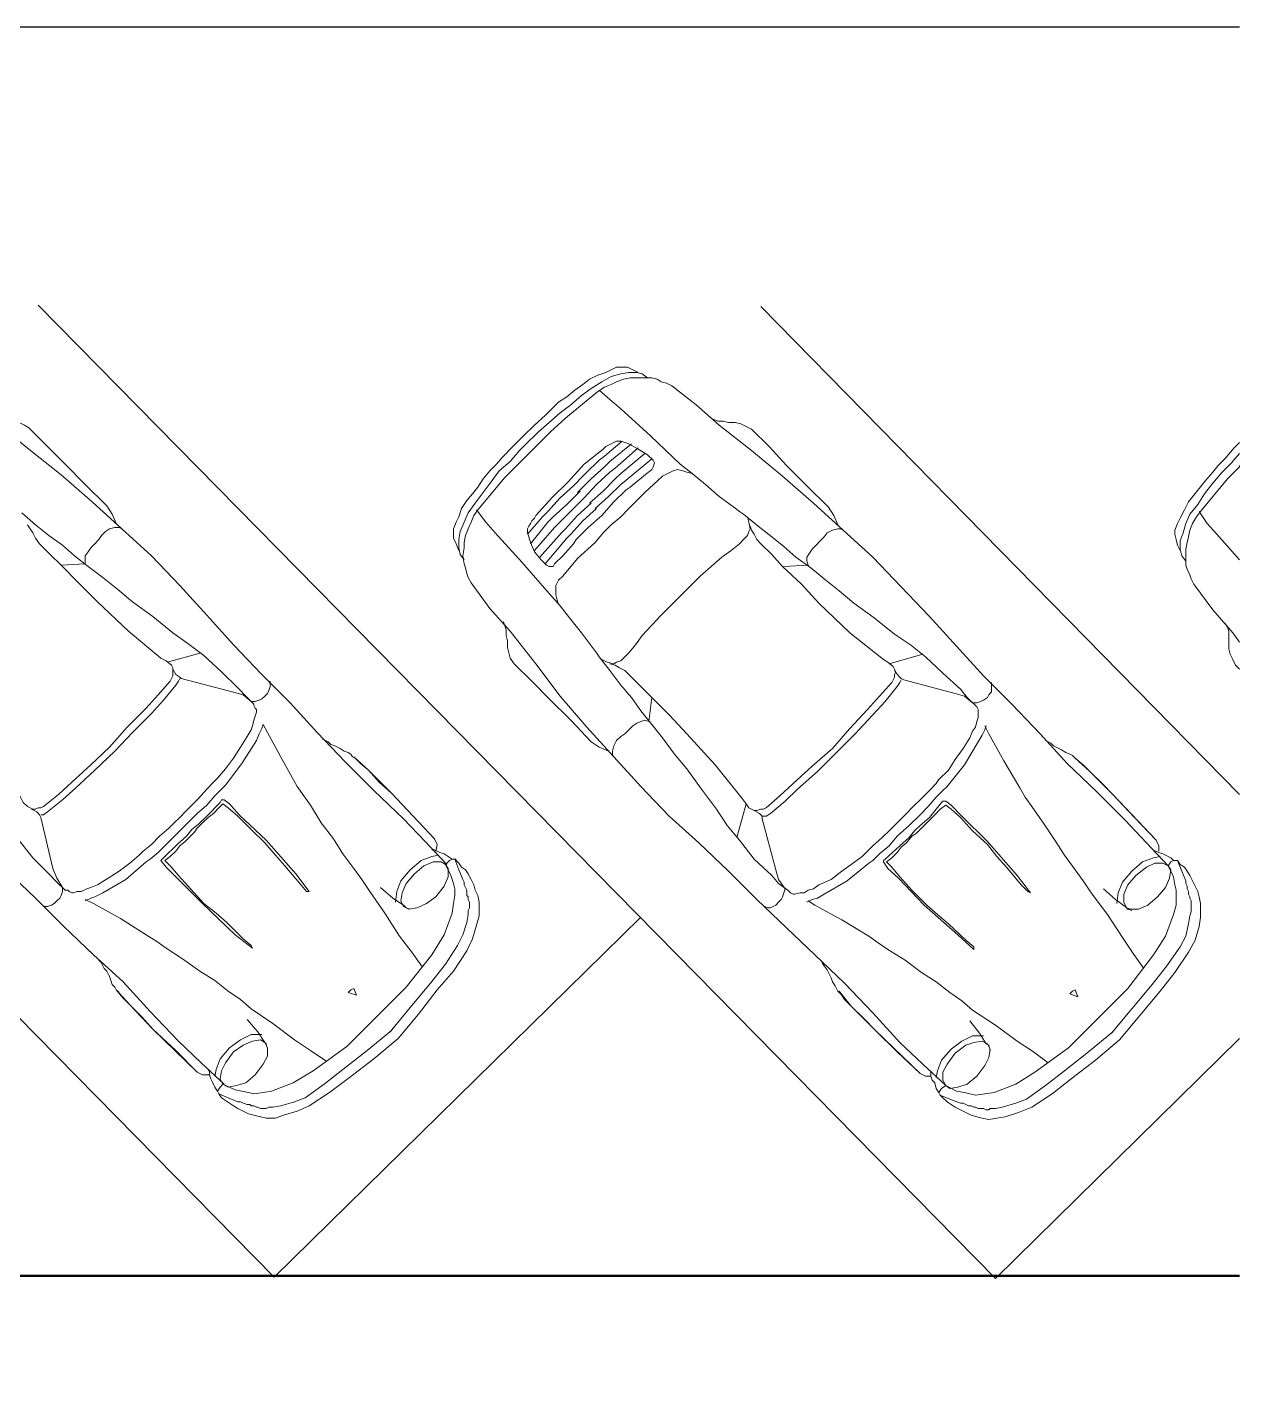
# Model space of a CAD drawing. Header units: metres. Extents: x -24.2 to 51.5, y -28.6 to 30.1.
# Drawn here: x 5.67 to 11.1, y 23.97 to 30.09 of the extents above; entities that cross this region are included whole.
import ezdxf

# ---------------------------------------------------------------- set-up
doc = ezdxf.new("R2010")
doc.units = ezdxf.units.M
for name, color, linetype in [('GF-BLACK', 250, 'Continuous'), ('GF-DARKGRAY', 8, 'Continuous'), ('GF-GRAY', 8, 'Continuous')]:
    doc.layers.add(name, color=color, linetype=linetype)

msp = doc.modelspace()

# ---------------------------------------------------------------- linework, layer by layer
at = {"layer": 'GF-BLACK', "lineweight": 50, "true_color": 0x000000}
msp.add_line((11.0973, 24.4998), (-12.5818, 24.4998), dxfattribs=at)
at = {"layer": 'GF-BLACK', "lineweight": 25, "true_color": 0x000000}
msp.add_lwpolyline([(11.0973, 30.0877), (-24.2464, 30.0877), (-24.2464, -28.567)], dxfattribs=at)
at = {"layer": 'GF-DARKGRAY', "lineweight": 25, "true_color": 0x767676}
for p, q in [((2.4922, 28.8506), (6.7767, 24.4938)), ((5.7206, 28.8446), (10.0051, 24.4877)), ((8.9551, 28.8386), (11.0973, 26.6541)), ((6.7767, 24.4938), (8.418, 26.105)), ((10.0051, 24.4877), (11.0973, 25.5619))]:
    msp.add_line(p, q, dxfattribs=at)
at = {"layer": 'GF-GRAY', "lineweight": 13, "true_color": 0x808080}
for p, q in [((6.3, 27.2455), (6.4508, 27.2877)), ((9.5284, 27.2394), (9.6792, 27.2817)), ((6.7284, 26.9679), (6.7465, 26.9317)), ((9.9568, 26.9619), (9.9749, 26.9257)), ((8.8465, 26.461), (8.8887, 26.6119)), ((5.8293, 26.2196), (5.8293, 26.2377)), ((5.9681, 26.1653), (5.9318, 26.1834)), ((9.0577, 26.2136), (9.0637, 26.2317)), ((9.1965, 26.1593), (9.1663, 26.1774))]:
    msp.add_line(p, q, dxfattribs=at)
for points in [[(8.406, 28.5429), (8.3818, 28.555), (8.3577, 28.567), (8.3336, 28.567), (8.3094, 28.567), (8.2853, 28.555), (8.2611, 28.5429), (8.2249, 28.5308), (8.1887, 28.5127), (8.1586, 28.4886), (8.1224, 28.4644), (8.0861, 28.4343), (8.0499, 28.4101), (8.0198, 28.38), (7.9896, 28.3498), (7.9413, 28.3075), (7.893, 28.2593)], [(9.7818, 25.3507), (9.6792, 25.4472), (9.5767, 25.5438), (9.456, 25.6765), (9.3292, 25.8093), (9.1965, 25.936), (9.0698, 26.0567), (8.937, 26.1834), (8.8103, 26.3101), (8.6775, 26.4369), (8.5448, 26.5576), (8.418, 26.6903), (8.2974, 26.8231), (8.1767, 26.9558), (8.056, 27.0946), (7.9474, 27.2394), (7.8327, 27.3843), (7.7422, 27.4869), (7.6577, 27.6015), (7.6456, 27.6256), (7.6396, 27.6438), (7.6336, 27.6679), (7.6275, 27.686), (7.6215, 27.7222), (7.6275, 27.7584), (7.6275, 27.7825), (7.6336, 27.8127), (7.6456, 27.8429), (7.6577, 27.8731), (7.6698, 27.9032), (7.6879, 27.9274), (7.8086, 28.0722), (7.8629, 28.1265), (8.0137, 28.2774), (8.0801, 28.3377), (8.2249, 28.4584), (8.2551, 28.4765), (8.2853, 28.4886), (8.3094, 28.5006), (8.3396, 28.5127), (8.3698, 28.5187), (8.3999, 28.5187), (8.4361, 28.5187), (8.4663, 28.5187), (8.4905, 28.5127), (8.5086, 28.5006), (8.5327, 28.4946), (8.5568, 28.4825), (8.6655, 28.3981), (8.768, 28.3075), (8.9129, 28.1929), (9.0517, 28.0782), (9.1904, 27.9575), (9.3232, 27.8369), (9.456, 27.7162), (9.5827, 27.5834), (9.7094, 27.4506), (9.8301, 27.3179), (9.9508, 27.1851), (10.0775, 27.0584), (10.2042, 26.9257), (10.3249, 26.7929), (10.4577, 26.6662), (10.5844, 26.5394), (10.681, 26.4369), (10.7775, 26.3343)], [(8.4482, 28.5187), (8.4241, 28.5368), (8.3999, 28.5429), (8.3637, 28.5429), (8.3275, 28.5368), (8.2853, 28.5248), (8.243, 28.5006), (8.1948, 28.4705), (8.1525, 28.4403), (8.1042, 28.3981), (8.056, 28.3619), (8.0077, 28.3196), (7.9594, 28.2774), (7.9413, 28.2593), (7.9172, 28.2351)], [(8.231, 28.4644), (8.2792, 28.4222), (8.3275, 28.38), (8.4603, 28.2593), (8.593, 28.1325), (8.6473, 28.0903), (8.7077, 28.042), (8.768, 27.9877), (8.8344, 27.9394), (8.8586, 27.9213), (8.8767, 27.9093), (8.943, 27.855), (9.0034, 27.8067), (9.0577, 27.7644), (9.112, 27.7162), (9.1784, 27.6679), (9.2387, 27.6196), (9.3051, 27.5653), (9.3715, 27.511), (9.462, 27.4446), (9.5525, 27.3722), (9.6249, 27.3239), (9.6913, 27.2696), (9.7698, 27.1972), (9.8482, 27.1248), (9.8784, 27.0886), (9.9146, 27.0524)], [(6.0706, 27.867), (6.0525, 27.9093), (6.0284, 27.9455), (5.9318, 28.042), (5.8413, 28.1325), (5.7569, 28.217), (5.6784, 28.2955), (5.6603, 28.3075), (5.6362, 28.3196), (5.606, 28.3256), (5.5819, 28.3256), (5.5577, 28.3317), (5.5336, 28.3317), (5.5155, 28.3377), (5.4974, 28.3437)], [(9.2991, 27.861), (9.281, 27.9032), (9.2568, 27.9394), (9.1603, 28.036), (9.0698, 28.1265), (8.9913, 28.211), (8.9129, 28.2894), (8.8887, 28.3015), (8.8646, 28.3136), (8.8404, 28.3196), (8.8103, 28.3196), (8.7861, 28.3256), (8.762, 28.3256), (8.7439, 28.3317), (8.7318, 28.3377)], [(5.5396, 28.3136), (5.6784, 28.1989), (5.8232, 28.0843), (5.962, 27.9636), (6.0948, 27.8429), (6.2275, 27.7222), (6.3543, 27.5894), (6.475, 27.4567), (6.5956, 27.3239), (6.7224, 27.1912), (6.8491, 27.0644), (6.9698, 26.9317), (7.0965, 26.7989), (7.2232, 26.6722), (7.356, 26.5455), (7.4525, 26.4429), (7.5491, 26.3403)], [(7.6034, 27.7463), (7.5913, 27.7765), (7.5793, 27.8006), (7.5793, 27.8248), (7.5793, 27.8429), (7.5913, 27.8731), (7.6034, 27.8972), (7.6155, 27.9334), (7.6396, 27.9696), (7.6637, 27.9998), (7.6879, 28.03), (7.712, 28.0662), (7.7422, 28.1024), (7.7724, 28.1325), (7.7965, 28.1627), (7.8448, 28.211), (7.893, 28.2593)], [(7.6275, 27.7041), (7.6094, 27.7282), (7.6034, 27.7584), (7.6034, 27.7946), (7.6094, 27.8308), (7.6275, 27.8731), (7.6456, 27.9153), (7.6758, 27.9575), (7.712, 28.0058), (7.7482, 28.0541), (7.7844, 28.1024), (7.8327, 28.1446), (7.8749, 28.1929), (7.893, 28.211), (7.9172, 28.2351)], [(8.243, 27.9032), (8.2974, 27.9636), (8.3517, 28.0179), (8.3698, 28.03), (8.4301, 28.0782), (8.4663, 28.1084), (8.4723, 28.1205), (8.4784, 28.1386), (8.4723, 28.1506), (8.4482, 28.1748), (8.406, 28.1989), (8.3637, 28.2231), (8.3456, 28.2291), (8.3275, 28.2351), (8.3094, 28.2351), (8.2974, 28.2291), (8.2853, 28.2231), (8.2732, 28.217), (8.2611, 28.211), (8.2491, 28.1989), (8.1646, 28.1325), (8.0922, 28.0541)], [(8.1103, 28.03), (8.1706, 28.0903), (8.231, 28.1506), (8.2551, 28.1687), (8.3336, 28.2351)], [(8.1344, 28.0058), (8.1948, 28.0662), (8.2551, 28.1205), (8.2792, 28.1446), (8.3758, 28.2231)], [(8.1646, 27.9817), (8.2189, 28.042), (8.2792, 28.0963), (8.3034, 28.1144), (8.406, 28.205)], [(10.8318, 27.7463), (10.8197, 27.7705), (10.8137, 27.7946), (10.8077, 27.8188), (10.8077, 27.8369), (10.8197, 27.867), (10.8318, 27.8912), (10.8499, 27.9274), (10.868, 27.9636), (10.8922, 27.9937), (10.9163, 28.0239), (10.9465, 28.0601), (10.9766, 28.0963), (11.0008, 28.1265), (11.0309, 28.1567), (11.0732, 28.205), (11.0973, 28.2291)], [(8.1887, 27.9575), (8.2491, 28.0119), (8.3034, 28.0662), (8.3275, 28.0903), (8.4361, 28.1808)], [(8.2129, 27.9334), (8.2732, 27.9877), (8.3275, 28.042), (8.3517, 28.0601), (8.4663, 28.1567)], [(10.856, 27.6981), (10.8378, 27.7222), (10.8318, 27.7524), (10.8318, 27.7886), (10.8439, 27.8248), (10.856, 27.867), (10.8741, 27.9093), (10.9103, 27.9515), (10.9404, 27.9998), (10.9766, 28.0481), (11.0189, 28.0963), (11.0611, 28.1386), (11.0973, 28.1808)], [(8.6473, 28.0903), (8.6232, 28.0963), (8.6051, 28.1024), (8.581, 28.1084), (8.5629, 28.1024), (8.5387, 28.0903), (8.5146, 28.0782), (8.4361, 28.0058), (8.3637, 27.9334), (8.3275, 27.8972), (8.2853, 27.861)], [(11.0973, 27.336), (11.0672, 27.3782), (10.9766, 27.4808), (10.8922, 27.5955), (10.8801, 27.6196), (10.8741, 27.6377), (10.862, 27.6619), (10.856, 27.68), (10.856, 27.7162), (10.856, 27.7524), (10.862, 27.7825), (10.868, 27.8067), (10.8741, 27.8369), (10.8861, 27.867), (10.9042, 27.8972), (10.9223, 27.9213), (11.043, 28.0662), (11.0973, 28.1205), (11.0973, 28.1265)], [(7.9956, 27.68), (7.9715, 27.7041), (7.9413, 27.7403), (7.9232, 27.7825), (7.9172, 27.8067), (7.9111, 27.8248), (7.9111, 27.8429), (7.9172, 27.855), (7.9232, 27.867), (7.9292, 27.8791), (7.9413, 27.8912), (7.9474, 27.9032), (8.0198, 27.9817), (8.0922, 28.0541)], [(8.1163, 28.036), (8.056, 27.9817), (8.0017, 27.9213), (7.9775, 27.8972), (7.9111, 27.8188)], [(8.1465, 28.0119), (8.0861, 27.9515), (8.0258, 27.8972), (8.0017, 27.8731), (7.9232, 27.7765)], [(8.1706, 27.9877), (8.1103, 27.9274), (8.0499, 27.867), (8.0318, 27.8489), (7.9413, 27.7463)], [(8.1948, 27.9575), (8.1344, 27.9032), (8.0801, 27.8429), (8.062, 27.8248), (7.9655, 27.7162)], [(5.6482, 27.9153), (5.7086, 27.861), (5.7689, 27.8127), (5.8293, 27.7705), (5.8836, 27.7222), (5.9439, 27.6739), (6.0103, 27.6256), (6.0767, 27.5713), (6.1431, 27.517), (6.2336, 27.4506), (6.3241, 27.3782), (6.3905, 27.33), (6.4629, 27.2757), (6.5413, 27.2032), (6.6137, 27.1308), (6.6499, 27.0946), (6.6862, 27.0584)], [(7.6818, 27.9274), (7.7241, 27.8731), (7.7663, 27.8248), (7.887, 27.692), (8.0077, 27.5532), (8.056, 27.4989), (8.0982, 27.4446), (8.1525, 27.3782), (8.2008, 27.3119), (8.2189, 27.2877), (8.231, 27.2696), (8.2792, 27.2093), (8.3275, 27.1429), (8.3758, 27.0886), (8.418, 27.0282), (8.4663, 26.9679), (8.5146, 26.9076), (8.5689, 26.8351), (8.6232, 26.7688), (8.6896, 26.6782), (8.756, 26.5877), (8.8042, 26.5153), (8.8586, 26.4489), (8.9249, 26.3645), (9.0034, 26.292), (9.0336, 26.2558), (9.0758, 26.2257)], [(8.2189, 27.9334), (8.1586, 27.8791), (8.1043, 27.8188), (8.0861, 27.8006), (7.9896, 27.686)], [(8.243, 27.9032), (8.1827, 27.8489), (8.1284, 27.7946), (8.1163, 27.7765), (8.068, 27.7222), (8.0318, 27.686), (8.0258, 27.6739)], [(8.8948, 27.8972), (8.9008, 27.8731), (8.9068, 27.8429), (8.9008, 27.8308), (8.8948, 27.8127), (8.8767, 27.7946), (8.8586, 27.7765), (8.8223, 27.7463), (8.7801, 27.7162), (8.6836, 27.6317), (8.5991, 27.5472)], [(10.9163, 27.9213), (10.9525, 27.867), (10.9947, 27.8188), (11.0973, 27.7041)], [(5.6724, 27.861), (5.6844, 27.8429), (5.6965, 27.8248), (5.7086, 27.8006), (5.7267, 27.7765), (5.775, 27.7282), (5.8232, 27.68), (5.9017, 27.6015), (5.9862, 27.517), (6.125, 27.3843), (6.2698, 27.2636), (6.2939, 27.2515), (6.3181, 27.2334), (6.3241, 27.2213), (6.3241, 27.2093), (6.3241, 27.1972), (6.3241, 27.1851), (6.3181, 27.1731), (6.312, 27.161), (6.2577, 27.1007), (6.2034, 27.0403), (6.1189, 26.9558), (6.0405, 26.8653)], [(6.0948, 27.8429), (6.0827, 27.8489), (6.0646, 27.8489), (6.0405, 27.8429), (6.0224, 27.8308), (6.0043, 27.8127), (5.9922, 27.7946), (5.9741, 27.7765), (5.956, 27.7584), (5.9439, 27.7403), (5.9318, 27.7222), (5.9318, 27.7041), (5.9318, 27.686), (5.8232, 27.68)], [(8.0499, 27.505), (8.0439, 27.5231), (8.0379, 27.5472), (8.0379, 27.5653), (8.0379, 27.5894), (8.0499, 27.6136), (8.068, 27.6317), (8.1344, 27.7101), (8.2129, 27.7825), (8.2491, 27.8248), (8.2853, 27.861)], [(8.9068, 27.855), (8.9129, 27.8369), (8.9249, 27.8188), (8.937, 27.7946), (8.9551, 27.7765), (9.0034, 27.7282), (9.0517, 27.6739), (9.1361, 27.5955), (9.2146, 27.511), (9.3534, 27.3782), (9.5042, 27.2575), (9.5223, 27.2455), (9.5465, 27.2274), (9.5525, 27.2153), (9.5585, 27.2032), (9.5525, 27.1912), (9.5525, 27.1791), (9.5465, 27.167), (9.5404, 27.155), (9.4861, 27.0946), (9.4318, 27.0343), (9.3534, 26.9498), (9.2749, 26.8593)], [(9.3232, 27.8369), (9.3111, 27.8429), (9.2991, 27.8429), (9.2749, 27.8369), (9.2508, 27.8248), (9.2387, 27.8067), (9.2206, 27.7886), (9.2025, 27.7705), (9.1844, 27.7524), (9.1723, 27.7343), (9.1603, 27.7162), (9.1603, 27.6981), (9.1663, 27.68), (9.0577, 27.6739)], [(7.9956, 27.68), (8.0077, 27.6739), (8.0258, 27.6739)], [(8.243, 27.2575), (8.2672, 27.2455), (8.2974, 27.2394), (8.3094, 27.2455), (8.3275, 27.2515), (8.3456, 27.2696), (8.3637, 27.2877), (8.3939, 27.3239), (8.4241, 27.3662), (8.5086, 27.4567), (8.5991, 27.5472)], [(8.2732, 26.8472), (8.231, 26.8653), (8.1948, 26.8894), (8.1043, 26.986), (8.0077, 27.0825), (7.9292, 27.161), (7.8508, 27.2394), (7.8327, 27.2636), (7.8267, 27.2877), (7.8206, 27.3119), (7.8206, 27.342), (7.8146, 27.3662), (7.8146, 27.3903), (7.8086, 27.4084), (7.8025, 27.4265)], [(11.0973, 27.2153), (11.0792, 27.2334), (11.0672, 27.2575), (11.0551, 27.2817), (11.0491, 27.3058), (11.0491, 27.336), (11.0491, 27.3601), (11.0491, 27.3843), (11.043, 27.4024), (11.0309, 27.4205)], [(5.0508, 27.2455), (5.0689, 27.2394), (5.087, 27.2274), (5.1112, 27.2153), (5.1353, 27.1972), (5.1836, 27.1489), (5.2319, 27.1007), (5.3103, 27.0162), (5.3948, 26.9317), (5.5215, 26.7929), (5.6422, 26.642), (5.6543, 26.6179), (5.6724, 26.5998), (5.6844, 26.5938), (5.6965, 26.5877), (5.7086, 26.5877), (5.7206, 26.5938), (5.7327, 26.5938), (5.7448, 26.5998), (5.8112, 26.6541), (5.8715, 26.7084), (5.956, 26.7869), (6.0405, 26.8653)], [(6.3241, 27.2153), (6.3362, 27.1912), (6.3543, 27.1791), (6.3603, 27.1731), (6.5896, 27.1127), (6.6379, 27.1007), (6.6741, 27.0705)], [(8.2792, 27.2394), (8.3034, 27.2334), (8.3215, 27.2213), (8.3456, 27.2093), (8.3637, 27.1912), (8.412, 27.1429), (8.4603, 27.0946), (8.5448, 27.0101), (8.6232, 26.9257), (8.7499, 26.7869), (8.8706, 26.636), (8.8887, 26.6119), (8.9008, 26.5938), (8.9129, 26.5877), (8.9249, 26.5817), (8.937, 26.5817), (8.9551, 26.5877), (8.9672, 26.5877), (8.9792, 26.5938), (9.0396, 26.6481), (9.0999, 26.7024), (9.1844, 26.7808), (9.2749, 26.8593)], [(6.3543, 27.1731), (6.3482, 27.161), (6.3362, 27.1429), (6.2818, 27.0765), (6.2275, 27.0162), (6.1431, 26.9317), (6.0646, 26.8472)], [(6.7586, 27.161), (6.7586, 27.1489), (6.7586, 27.1369), (6.7525, 27.1188), (6.7465, 27.1067), (6.7344, 27.0946), (6.7224, 27.0825), (6.7103, 27.0765), (6.6922, 27.0705), (6.6741, 27.0705)], [(9.5827, 27.167), (9.5767, 27.155), (9.5646, 27.1369), (9.5103, 27.0705), (9.456, 27.0101), (9.3775, 26.9257), (9.293, 26.8412)], [(9.5525, 27.2093), (9.5706, 27.1851), (9.5827, 27.1731), (9.5948, 27.167), (9.8241, 27.1067), (9.8663, 27.0946), (9.9025, 27.0644)], [(9.987, 27.155), (9.987, 27.1429), (9.987, 27.1308), (9.987, 27.1127), (9.9749, 27.1007), (9.9689, 27.0886), (9.9508, 27.0765), (9.9387, 27.0705), (9.9206, 27.0644), (9.9025, 27.0644)], [(6.6862, 27.0584), (6.6862, 27.0524), (6.6922, 27.0403), (6.6982, 27.0343), (6.6982, 27.0222), (6.6922, 27.0041), (6.6862, 26.986), (6.6801, 26.9619), (6.6741, 26.9438), (6.656, 26.9136), (6.6258, 26.8653), (6.5956, 26.817), (6.5594, 26.7688), (6.5232, 26.7265), (6.5051, 26.7084), (6.4749, 26.6782), (6.4387, 26.636), (6.4025, 26.5998), (6.3784, 26.5757), (6.3543, 26.5515)], [(8.2974, 26.8231), (8.2913, 26.8351), (8.2913, 26.8472), (8.2974, 26.8713), (8.3094, 26.8955), (8.3275, 26.9136), (8.3456, 26.9257), (8.3637, 26.9438), (8.3818, 26.9619), (8.3999, 26.9739), (8.418, 26.98), (8.4361, 26.986), (8.4542, 26.98), (8.4663, 27.0886)], [(9.9146, 27.0524), (9.9206, 27.0463), (9.9266, 27.0343), (9.9266, 27.0282), (9.9266, 27.0162), (9.9266, 26.9981), (9.9206, 26.98), (9.9146, 26.9558), (9.9025, 26.9377), (9.8904, 26.9076), (9.8603, 26.8593), (9.8241, 26.811), (9.7939, 26.7627), (9.7517, 26.7205), (9.7396, 26.7024), (9.7094, 26.6722), (9.6732, 26.636), (9.631, 26.5938), (9.6068, 26.5696), (9.5827, 26.5455)], [(6.7284, 26.9679), (6.7224, 26.9498), (6.7103, 26.9257), (6.6982, 26.8955)], [(7.4405, 25.8817), (7.3922, 25.9481), (7.3379, 26.0205), (7.2715, 26.1231), (7.2051, 26.2196), (7.1689, 26.2739), (7.1327, 26.3222), (7.0844, 26.3886), (7.0422, 26.455), (6.9879, 26.5274), (6.9396, 26.6058), (6.9094, 26.6481), (6.8793, 26.6903), (6.8129, 26.811), (6.7465, 26.9317)], [(9.9629, 26.9619), (9.9568, 26.9438), (9.9448, 26.9196), (9.9266, 26.8894)], [(10.6689, 25.8757), (10.6206, 25.942), (10.5723, 26.0145), (10.506, 26.117), (10.4335, 26.2136), (10.3973, 26.2679), (10.3611, 26.3162), (10.3129, 26.3826), (10.2706, 26.4489), (10.2223, 26.5213), (10.168, 26.5998), (10.1379, 26.642), (10.1137, 26.6843), (10.0413, 26.805), (9.9749, 26.9257)], [(6.5594, 26.6963), (6.6318, 26.7929), (6.6982, 26.8955)], [(7.1387, 26.817), (7.1267, 26.8231), (7.1206, 26.8351), (7.1086, 26.8412), (7.0905, 26.8472), (7.0724, 26.8593), (7.0603, 26.8653), (7.0482, 26.8713), (7.0301, 26.8774), (7.018, 26.8894), (7.006, 26.8955), (6.9939, 26.9015)], [(9.7879, 26.6903), (9.8663, 26.7869), (9.9266, 26.8894)], [(10.3672, 26.811), (10.3611, 26.817), (10.3491, 26.8291), (10.337, 26.8351), (10.3189, 26.8412), (10.3008, 26.8532), (10.2887, 26.8593), (10.2766, 26.8653), (10.2646, 26.8713), (10.2525, 26.8834), (10.2404, 26.8894), (10.2284, 26.8955)], [(5.7327, 26.5636), (5.7448, 26.5636), (5.7629, 26.5757), (5.8293, 26.63), (5.8896, 26.6843), (5.9741, 26.7627), (6.0646, 26.8472)], [(7.4948, 26.455), (7.3017, 26.6601), (7.1991, 26.7627), (7.1327, 26.8231)], [(7.4948, 26.455), (7.3982, 26.5576), (7.3017, 26.6601), (7.2474, 26.7084), (7.1991, 26.7627), (7.1629, 26.7929), (7.1327, 26.8231)], [(8.9611, 26.5576), (8.9792, 26.5576), (8.9973, 26.5696), (9.0637, 26.6239), (9.118, 26.6782), (9.2086, 26.7567), (9.293, 26.8412)], [(10.7232, 26.4489), (10.5301, 26.6541), (10.4275, 26.7567), (10.3611, 26.817)], [(10.7232, 26.4489), (10.6266, 26.5515), (10.5301, 26.6541), (10.4818, 26.7024), (10.4275, 26.7567), (10.3973, 26.7869), (10.3611, 26.817)], [(6.5594, 26.6963), (6.5413, 26.6782), (6.5112, 26.6481), (6.475, 26.6058), (6.4327, 26.5696), (6.3844, 26.5213)], [(9.7879, 26.6903), (9.7698, 26.6722), (9.7396, 26.642), (9.7034, 26.5998), (9.6672, 26.5636), (9.6189, 26.5153)], [(6.9336, 26.2196), (6.8732, 26.2981), (6.7405, 26.4489), (6.6198, 26.5636), (6.5775, 26.6119), (6.5534, 26.63), (6.5413, 26.63), (6.5353, 26.6179), (6.475, 26.5576), (6.4387, 26.5213), (6.4086, 26.4972)], [(6.9336, 26.2196), (6.9215, 26.2196), (6.8913, 26.2558), (6.8249, 26.3343), (6.7827, 26.3826), (6.7344, 26.4369), (6.6741, 26.4972), (6.6137, 26.5576), (6.5715, 26.5938), (6.5474, 26.6119), (6.5293, 26.5938), (6.5051, 26.5696), (6.481, 26.5515), (6.4568, 26.5274), (6.4327, 26.5032), (6.4206, 26.4851)], [(10.162, 26.2136), (10.1016, 26.292), (9.9689, 26.4429), (9.8542, 26.5576), (9.806, 26.6058), (9.7818, 26.6239), (9.7698, 26.6239), (9.7637, 26.6179), (9.7094, 26.5515), (9.6672, 26.5153), (9.643, 26.4912)], [(10.162, 26.2136), (10.1499, 26.2196), (10.1197, 26.2498), (10.0534, 26.3282), (10.0111, 26.3765), (9.9689, 26.4308), (9.9025, 26.4912), (9.8482, 26.5515), (9.806, 26.5877), (9.7818, 26.6058), (9.7577, 26.5877), (9.7335, 26.5636), (9.7154, 26.5455), (9.6913, 26.5213), (9.6672, 26.4972), (9.6491, 26.4791)], [(5.6905, 26.5877), (5.7146, 26.5757), (5.7267, 26.5636), (5.7327, 26.5515), (5.787, 26.3222), (5.8051, 26.28), (5.8293, 26.2377)], [(5.8413, 26.2257), (5.8534, 26.2257), (5.8594, 26.2196), (5.8715, 26.2136), (5.8775, 26.2136), (5.8956, 26.2196), (5.9137, 26.2196), (5.9379, 26.2317), (5.956, 26.2377), (5.9862, 26.2498), (6.0344, 26.28), (6.0827, 26.3101), (6.131, 26.3463), (6.1732, 26.3826), (6.1913, 26.4007), (6.2275, 26.4308), (6.2637, 26.467), (6.306, 26.5032), (6.3301, 26.5274), (6.3543, 26.5515)], [(8.9249, 26.5817), (8.9491, 26.5696), (8.9611, 26.5576), (8.9611, 26.5455), (9.0215, 26.3162), (9.0335, 26.2739), (9.0637, 26.2317)], [(9.0758, 26.2257), (9.0818, 26.2196), (9.0879, 26.2136), (9.0999, 26.2076), (9.106, 26.2076), (9.1301, 26.2136), (9.1482, 26.2136), (9.1663, 26.2257), (9.1904, 26.2317), (9.2146, 26.2498), (9.2689, 26.2739), (9.3172, 26.3101), (9.3594, 26.3403), (9.4077, 26.3765), (9.4258, 26.3946), (9.456, 26.4248), (9.4982, 26.461), (9.5344, 26.4972), (9.5585, 26.5213), (9.5827, 26.5455)], [(5.9318, 26.1774), (5.956, 26.1895), (5.9741, 26.1955), (6.0103, 26.2136), (6.1129, 26.2739), (6.2034, 26.3524), (6.2215, 26.3645), (6.2577, 26.3946), (6.2939, 26.4308), (6.3362, 26.4731), (6.3844, 26.5213)], [(6.6801, 25.9662), (6.6017, 26.0265), (6.4568, 26.1653), (6.3362, 26.286), (6.2939, 26.3282), (6.2698, 26.3584), (6.2758, 26.3645), (6.2818, 26.3705), (6.3422, 26.4308), (6.3844, 26.467), (6.4086, 26.4972)], [(6.6801, 25.9662), (6.6741, 25.9782), (6.6379, 26.0084), (6.5655, 26.0808), (6.5172, 26.1231), (6.4629, 26.1653), (6.4025, 26.2317), (6.3482, 26.292), (6.312, 26.3343), (6.2879, 26.3584), (6.312, 26.3765), (6.3362, 26.4007), (6.3543, 26.4248), (6.3784, 26.4429), (6.4025, 26.467), (6.4206, 26.4851)], [(9.1603, 26.1713), (9.1844, 26.1834), (9.2086, 26.1895), (9.2387, 26.2076), (9.3413, 26.2679), (9.4379, 26.3463), (9.456, 26.3584), (9.4861, 26.3886), (9.5284, 26.4248), (9.5646, 26.467), (9.6189, 26.5153)], [(9.9085, 25.9601), (9.8361, 26.0265), (9.6853, 26.1593), (9.5706, 26.28), (9.5223, 26.3222), (9.5042, 26.3524), (9.5042, 26.3584), (9.5103, 26.3645), (9.5767, 26.4248), (9.6189, 26.461), (9.643, 26.4912)], [(5.6301, 26.455), (5.6965, 26.3705), (5.7689, 26.2981), (5.8051, 26.2619), (5.8413, 26.2257)], [(7.5008, 26.4007), (7.5068, 26.4308), (7.4948, 26.455)], [(9.9085, 25.9601), (9.9085, 25.9722), (9.8723, 26.0024), (9.7939, 26.0748), (9.7456, 26.117), (9.6973, 26.1593), (9.631, 26.2257), (9.5767, 26.286), (9.5404, 26.3282), (9.5163, 26.3524), (9.5404, 26.3705), (9.5646, 26.3946), (9.5827, 26.4188), (9.6068, 26.4369), (9.631, 26.467), (9.6491, 26.4791)], [(10.7353, 26.4007), (10.7353, 26.4248), (10.7232, 26.4489)], [(7.3318, 25.5619), (7.4224, 25.6705), (7.5068, 25.7791), (7.5793, 25.8636), (7.6396, 25.9541), (7.6637, 26.0084), (7.6818, 26.0688), (7.6939, 26.111), (7.6939, 26.1472), (7.6939, 26.1713), (7.6879, 26.2015), (7.6758, 26.2257), (7.6698, 26.2498), (7.6577, 26.2739), (7.6456, 26.2981), (7.6336, 26.3162), (7.6155, 26.3282), (7.6034, 26.3463), (7.5853, 26.3645)], [(7.4344, 26.3584), (7.3862, 26.3162), (7.3439, 26.2679)], [(7.4344, 26.3584), (7.4827, 26.3765), (7.5129, 26.3826)], [(7.5732, 26.3645), (7.5551, 26.3765), (7.537, 26.3886), (7.5189, 26.3946), (7.5068, 26.4007), (7.4948, 26.4067), (7.4827, 26.4067)], [(7.5913, 26.3645), (7.5732, 26.3645), (7.5611, 26.3584), (7.543, 26.3403)], [(7.6456, 26.1351), (7.6517, 26.1472), (7.6517, 26.1593), (7.6517, 26.1713), (7.6456, 26.1834), (7.6456, 26.1955), (7.6396, 26.2015), (7.6396, 26.2136), (7.6396, 26.2257), (7.6336, 26.2377), (7.6275, 26.2498), (7.6275, 26.2619), (7.6215, 26.2739), (7.6034, 26.3162), (7.5853, 26.3645)], [(10.5603, 25.5558), (10.6508, 25.6645), (10.7413, 25.7731), (10.8077, 25.8576), (10.868, 25.9481), (10.8982, 26.0024), (10.9163, 26.0627), (10.9223, 26.105), (10.9223, 26.1412), (10.9223, 26.1653), (10.9163, 26.1955), (10.9103, 26.2196), (10.8982, 26.2438), (10.8861, 26.2679), (10.8741, 26.292), (10.862, 26.3101), (10.8499, 26.3282), (10.8318, 26.3403), (10.8197, 26.3584)], [(10.6628, 26.3524), (10.7111, 26.3705), (10.7413, 26.3765)], [(10.8016, 26.3584), (10.7896, 26.3705), (10.7654, 26.3826), (10.7534, 26.3886), (10.7353, 26.3946), (10.7232, 26.4007), (10.7111, 26.4007)], [(10.8197, 26.3584), (10.8016, 26.3584), (10.7896, 26.3524), (10.7775, 26.3343)], [(10.8801, 26.1291), (10.8801, 26.1412), (10.8801, 26.1532), (10.8801, 26.1653), (10.8801, 26.1774), (10.8741, 26.1895), (10.8741, 26.1955), (10.868, 26.2076), (10.868, 26.2196), (10.862, 26.2317), (10.862, 26.2438), (10.856, 26.2558), (10.856, 26.2679), (10.8378, 26.3101), (10.8197, 26.3584)], [(6.5534, 25.3567), (6.4508, 25.4533), (6.3482, 25.5498), (6.2215, 25.6826), (6.1008, 25.8153), (5.9681, 25.936), (5.8353, 26.0627), (5.7086, 26.1895), (5.5758, 26.3162)], [(7.2353, 25.6584), (7.368, 25.7912), (7.4827, 25.936), (7.537, 26.0265), (7.5732, 26.1231), (7.5793, 26.1653), (7.5853, 26.2015), (7.5853, 26.2317), (7.5793, 26.2558), (7.5672, 26.292), (7.543, 26.3403)], [(10.4637, 25.6524), (10.5965, 25.7851), (10.7111, 25.936), (10.7654, 26.0205), (10.8016, 26.117), (10.8137, 26.1593), (10.8137, 26.1955), (10.8137, 26.2257), (10.8077, 26.2498), (10.8016, 26.286), (10.7775, 26.3343)], [(10.6628, 26.3524), (10.6146, 26.3101), (10.5723, 26.2619)], [(7.3862, 26.1412), (7.368, 26.1472), (7.356, 26.1593), (7.3077, 26.1895), (7.2534, 26.2377)], [(7.3198, 26.1713), (7.3258, 26.2196), (7.3439, 26.2679)], [(10.5482, 26.1653), (10.5542, 26.2136), (10.5723, 26.2619)], [(5.7387, 26.1593), (5.7508, 26.1532), (5.7629, 26.1532), (5.781, 26.1593), (5.7931, 26.1653), (5.8051, 26.1774), (5.8172, 26.1895), (5.8232, 26.2015), (5.8293, 26.2196)], [(8.9732, 26.1532), (8.9853, 26.1472), (8.9973, 26.1472), (9.0094, 26.1532), (9.0215, 26.1593), (9.0336, 26.1713), (9.0456, 26.1834), (9.0517, 26.1955), (9.0577, 26.2136)], [(10.6146, 26.1351), (10.5965, 26.1412), (10.5844, 26.1532), (10.5422, 26.1834), (10.4878, 26.2317)], [(7.012, 25.4593), (6.9396, 25.5076), (6.8672, 25.5558), (6.7706, 25.6283), (6.6741, 25.6946), (6.6258, 25.7369), (6.5715, 25.7731), (6.5112, 25.8214), (6.4448, 25.8636), (6.3663, 25.9179), (6.2939, 25.9662), (6.2517, 25.9964), (6.2034, 26.0265), (6.0887, 26.0989), (5.9681, 26.1653)], [(7.2956, 25.592), (7.3862, 25.7007), (7.4767, 25.8093), (7.543, 25.8938), (7.5974, 25.9782), (7.6215, 26.0265), (7.6396, 26.0808), (7.6456, 26.117), (7.6456, 26.1351)], [(10.2404, 25.4533), (10.1741, 25.5015), (10.1016, 25.5498), (10.0051, 25.6222), (9.9025, 25.6886), (9.8542, 25.7308), (9.7999, 25.767), (9.7396, 25.8153), (9.6732, 25.8576), (9.6008, 25.9119), (9.5223, 25.9601), (9.4801, 25.9903), (9.4379, 26.0205), (9.3172, 26.0929), (9.1965, 26.1593)], [(10.5241, 25.586), (10.6146, 25.6946), (10.7051, 25.8032), (10.7715, 25.8877), (10.8318, 25.9722), (10.8559, 26.0205), (10.868, 26.0748), (10.8741, 26.111), (10.8801, 26.1291)], [(6.0827, 25.767), (6.0706, 25.7791), (6.0646, 25.7912), (6.0525, 25.8032), (6.0465, 25.8214), (6.0405, 25.8395), (6.0344, 25.8515), (6.0284, 25.8636), (6.0163, 25.8757), (6.0103, 25.8877), (6.0043, 25.8998), (5.9922, 25.9119)], [(9.3111, 25.761), (9.2991, 25.7731), (9.293, 25.7851), (9.287, 25.7972), (9.2749, 25.8153), (9.2689, 25.8334), (9.2629, 25.8455), (9.2568, 25.8576), (9.2508, 25.8696), (9.2387, 25.8877), (9.2327, 25.8938), (9.2267, 25.9058)], [(6.4327, 25.411), (6.2336, 25.6041), (6.131, 25.7127), (6.0706, 25.7791)], [(6.4327, 25.411), (6.3362, 25.5076), (6.2336, 25.6041), (6.1853, 25.6584), (6.131, 25.7127), (6.1008, 25.7429), (6.0706, 25.7791)], [(7.1448, 25.755), (7.1086, 25.767), (7.1206, 25.7791)], [(7.1448, 25.755), (7.1327, 25.7851), (7.1206, 25.7791)], [(9.6672, 25.405), (9.468, 25.5981), (9.3594, 25.7067), (9.3051, 25.7731)], [(9.6672, 25.405), (9.5646, 25.5015), (9.468, 25.5981), (9.4137, 25.6524), (9.3594, 25.7067), (9.3292, 25.7369), (9.3051, 25.7731)], [(10.3732, 25.7489), (10.337, 25.761), (10.3491, 25.7731)], [(10.3732, 25.7489), (10.3611, 25.7791), (10.3491, 25.7731)], [(7.2353, 25.6584), (7.1025, 25.5257), (6.9517, 25.417), (6.8612, 25.3627), (6.7646, 25.3265), (6.7284, 25.3205), (6.6862, 25.3145), (6.662, 25.3205), (6.6318, 25.3265), (6.6017, 25.3326), (6.5474, 25.3567)], [(6.7465, 25.5136), (6.7405, 25.5377), (6.7344, 25.5438), (6.7043, 25.592), (6.656, 25.6464)], [(10.4637, 25.6524), (10.331, 25.5196), (10.1801, 25.411), (10.0956, 25.3567), (9.9991, 25.3205), (9.9568, 25.3145), (9.9146, 25.3084), (9.8904, 25.3145), (9.8663, 25.3205), (9.8301, 25.3265), (9.7818, 25.3507)], [(9.981, 25.5076), (9.9749, 25.5317), (9.9629, 25.5377), (9.9327, 25.586), (9.8904, 25.6403)], [(6.7224, 25.58), (6.6741, 25.58), (6.6258, 25.5558), (6.5775, 25.5196), (6.5353, 25.4714), (6.5172, 25.4231), (6.5112, 25.3929)], [(7.3017, 25.5981), (7.193, 25.5076), (7.0844, 25.4231), (6.9999, 25.3567), (6.9155, 25.2964), (6.8672, 25.2783), (6.8068, 25.2601), (6.7706, 25.2541), (6.7525, 25.2541)], [(9.9508, 25.5739), (9.9025, 25.5739), (9.8542, 25.5498), (9.806, 25.5136), (9.7637, 25.4653), (9.7456, 25.417), (9.7396, 25.3869)], [(10.5301, 25.592), (10.4215, 25.5015), (10.3128, 25.417), (10.2284, 25.3507), (10.1439, 25.2903), (10.0956, 25.2722), (10.0353, 25.2541), (10.0051, 25.2481), (9.981, 25.2481)], [(7.3318, 25.5619), (7.2232, 25.4714), (7.1146, 25.3869), (7.0241, 25.3205), (6.9336, 25.2601), (6.8793, 25.236), (6.8189, 25.2179), (6.7827, 25.2058), (6.7405, 25.2058), (6.7163, 25.2119), (6.6862, 25.2179), (6.662, 25.2239), (6.6379, 25.236), (6.6137, 25.2481), (6.5956, 25.2601), (6.5775, 25.2722), (6.5594, 25.2843), (6.5413, 25.2964), (6.5293, 25.3145)], [(10.5603, 25.5558), (10.4516, 25.4653), (10.343, 25.3808), (10.2585, 25.3145), (10.168, 25.2541), (10.1077, 25.23), (10.0473, 25.2119), (10.0111, 25.2058), (9.9749, 25.1998), (9.9448, 25.2058), (9.9206, 25.2119), (9.8965, 25.2179), (9.8723, 25.23), (9.8482, 25.242), (9.8241, 25.2541), (9.806, 25.2662), (9.7879, 25.2783), (9.7698, 25.2964), (9.7577, 25.3084)], [(6.487, 25.3989), (6.4568, 25.3989), (6.4327, 25.411)], [(6.5232, 25.3265), (6.5112, 25.3446), (6.4991, 25.3688), (6.4931, 25.3808), (6.487, 25.3989), (6.487, 25.411), (6.481, 25.4231)], [(9.7154, 25.3929), (9.6913, 25.3929), (9.6672, 25.405)], [(9.7516, 25.3205), (9.7396, 25.3386), (9.7335, 25.3627), (9.7215, 25.3748), (9.7154, 25.3929), (9.7154, 25.405), (9.7154, 25.417)], [(6.5293, 25.3145), (6.5232, 25.3265), (6.5353, 25.3446), (6.5474, 25.3567)], [(9.7577, 25.3084), (9.7516, 25.3205), (9.7637, 25.3386), (9.7818, 25.3507)], [(6.7525, 25.2541), (6.7405, 25.2481), (6.7284, 25.2481), (6.7163, 25.2481), (6.7043, 25.2541), (6.6982, 25.2541), (6.6862, 25.2601), (6.6741, 25.2601), (6.6681, 25.2662), (6.656, 25.2662), (6.6379, 25.2722), (6.6258, 25.2783), (6.6137, 25.2783), (6.5715, 25.2964), (6.5293, 25.3145)], [(9.981, 25.2481), (9.9749, 25.242), (9.9629, 25.242), (9.9508, 25.2481), (9.9387, 25.2481), (9.9266, 25.2481), (9.9146, 25.2541), (9.9085, 25.2541), (9.8965, 25.2601), (9.8844, 25.2601), (9.8723, 25.2662), (9.8603, 25.2722), (9.8482, 25.2722), (9.7999, 25.2903), (9.7577, 25.3084)]]:
    msp.add_lwpolyline(points, dxfattribs=at)
for points in [[(7.543, 26.3403), (7.5249, 26.3524), (7.4887, 26.3524), (7.4465, 26.3343), (7.4043, 26.2981), (7.368, 26.2558), (7.3499, 26.2136), (7.3439, 26.1774), (7.356, 26.1532), (7.3801, 26.1412), (7.4163, 26.1472), (7.4586, 26.1653), (7.5008, 26.1955), (7.537, 26.2438), (7.5551, 26.286), (7.5551, 26.3222)], [(10.7775, 26.3343), (10.7534, 26.3463), (10.7172, 26.3463), (10.681, 26.3282), (10.6327, 26.292), (10.5965, 26.2498), (10.5784, 26.2076), (10.5784, 26.1713), (10.5904, 26.1472), (10.6085, 26.1412), (10.6447, 26.1412), (10.687, 26.1593), (10.7292, 26.1955), (10.7654, 26.2377), (10.7835, 26.28), (10.7896, 26.3162)], [(6.5474, 25.3567), (6.5353, 25.3808), (6.5413, 25.417), (6.5594, 25.4533), (6.5956, 25.5015), (6.6379, 25.5317), (6.6801, 25.5498), (6.7163, 25.5558), (6.7344, 25.5438), (6.7465, 25.5196), (6.7465, 25.4834), (6.7284, 25.4472), (6.6922, 25.3989), (6.6499, 25.3627), (6.6077, 25.3507), (6.5715, 25.3446)], [(9.7818, 25.3507), (9.7698, 25.3748), (9.7698, 25.411), (9.7879, 25.4472), (9.8241, 25.4955), (9.8723, 25.5317), (9.9085, 25.5438), (9.9448, 25.5498), (9.9689, 25.5377), (9.981, 25.5136), (9.9749, 25.4774), (9.9568, 25.4412), (9.9206, 25.3929), (9.8784, 25.3567), (9.8361, 25.3446), (9.7999, 25.3386)]]:
    msp.add_lwpolyline(points, close=True, dxfattribs=at)

doc.saveas('drawing.dxf')
